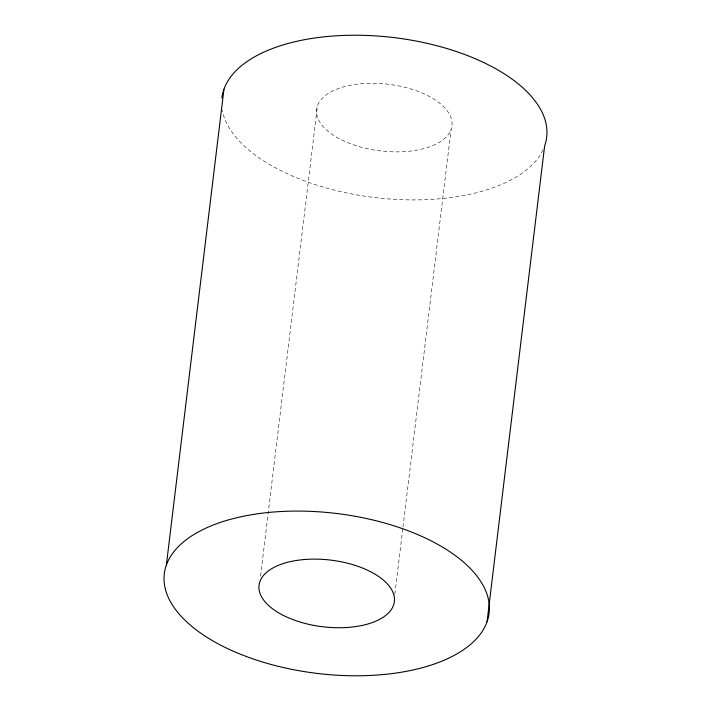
<?xml version="1.0" encoding="UTF-8"?>
<svg xmlns="http://www.w3.org/2000/svg" width="711" height="711" viewBox="0 0 711 711"><rect width="100%" height="100%" fill="white"/><g stroke="black" fill="none" stroke-linecap="round" stroke-linejoin="round"><path stroke-width="0.53" stroke-dasharray="3.56 2.67" d="M260.555 576.123L317.479 105.779M394.854 594.209L402.853 528.122M402.986 527.02L451.103 129.366A68.158 33.559 6.9 0 0 360.788 83.774A68.158 33.559 6.9 0 0 340.987 139.578A68.158 33.559 6.9 0 0 451.103 129.366M543.088 149.674A163.583 80.556 6.9 0 1 373.995 197.462A163.583 80.556 6.9 0 1 222.303 110.241"/><path stroke-width="1.07" d="M166.356 565.121L223.938 89.266M487.062 621.734A163.583 80.556 6.9 0 0 270.296 512.302A163.583 80.556 6.9 0 0 222.765 646.246A163.583 80.556 6.9 0 0 487.062 621.734L544.644 145.879A163.583 80.556 6.9 0 0 402.87 38.803A163.583 80.556 6.9 0 0 221.894 97.931M283.396 615.433A68.158 33.559 6.9 0 0 393.521 605.221A68.158 33.559 6.9 0 0 303.197 559.628A68.158 33.559 6.9 0 0 283.396 615.433"/></g></svg>
